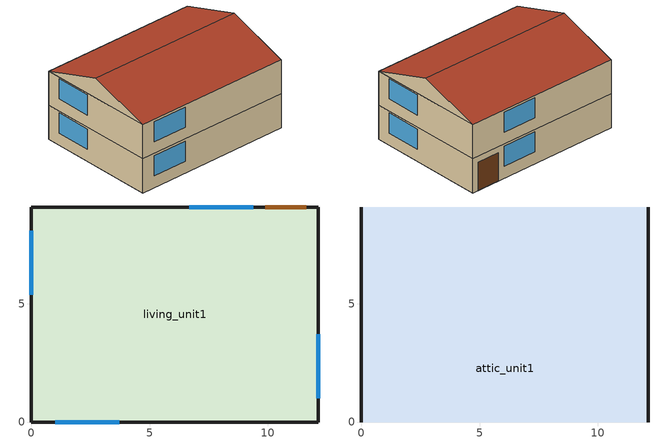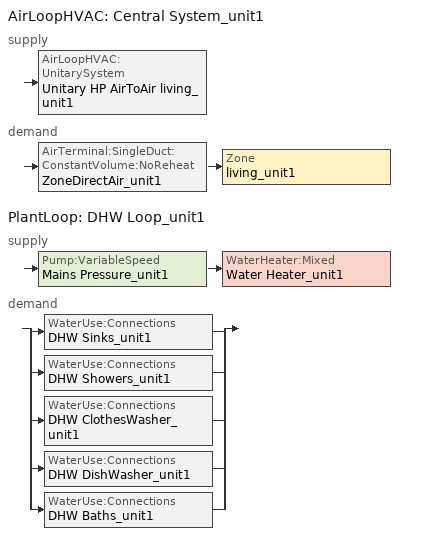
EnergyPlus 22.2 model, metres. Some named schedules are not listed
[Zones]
living_unit1
 floor adiabatic (Interior Floor): 0,0 0,9.1 12.13,9.1 12.13,0 z2.6
 floor ground (Interior Floor): 0,0 0,9.1 12.13,9.1 12.13,0 z0.01
 wall outside (Exterior Wall): 0,0 12.13,0 12.13,9.1 0,9.1 0,0 z0.01:2.6; 0,0 12.13,0 12.13,9.1 0,9.1 0,0 z2.6:5.19
 window (Exterior Window): 1,0 3.71,0 / 9.39,9.1 6.68,9.1 / 12.13,1 12.13,3.71 / 0,8.1 0,5.39 z0.92:2.45; 1,0 3.71,0 / 9.39,9.1 6.68,9.1 / 12.13,1 12.13,3.71 / 0,8.1 0,5.39 z3.52:5.04
 door (Exterior Door): 11.63,9.1 9.89,9.1 z0.01:2.14
 ceiling to attic_unit1 (Interior Ceiling): 0,0 12.13,0 12.13,9.1 0,9.1 z5.19
attic_unit1
 wall outside (Gable_end): 12.13,0,5.19 12.13,9.1,5.19 12.13,4.55,6.7; 0,9.1,5.19 0,0,5.19 0,4.55,6.7
 roof outside (Exterior Roof): 0,0,5.19 12.13,0,5.19 12.13,4.55,6.7 0,4.55,6.7; 12.13,9.1,5.19 0,9.1,5.19 0,4.55,6.7 12.13,4.55,6.7
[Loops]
AirLoopHVAC 'Central System_unit1'
 supply: AirLoopHVAC:UnitarySystem 'Unitary HP AirToAir living_unit1'
 demand: AirTerminal:SingleDuct:ConstantVolume:NoReheat 'ZoneDirectAir_unit1' > Zone 'living_unit1'
PlantLoop 'DHW Loop_unit1'
 supply: Pump:VariableSpeed 'Mains Pressure_unit1' > WaterHeater:Mixed 'Water Heater_unit1'
 demand: split
  | WaterUse:Connections 'DHW Sinks_unit1'
  | WaterUse:Connections 'DHW Showers_unit1'
  | WaterUse:Connections 'DHW ClothesWasher_unit1'
  | WaterUse:Connections 'DHW DishWasher_unit1'
  | WaterUse:Connections 'DHW Baths_unit1'
[Building]
US+SF+CZ4A+slab+IECC_2006_Advanced_VariableSpeed_HP_AFN: North Axis {deg}=0; Terrain=Suburbs; Loads Convergence Tolerance Value {W}=0.04; Temperature Convergence Tolerance Value {deltaC}=0.4; Solar Distribution=FullExterior; Maximum Number of Warmup Days=25; Minimum Number of Warmup Days=6
[Site:Location]
New.York-John.F.Kennedy.Intl.AP_NY_USA WMO=744860: Latitude {deg}=40.65; Longitude {deg}=-73.8; Time Zone {hr}=-5; Elevation {m}=5
[SizingPeriod:DesignDay] Day of Month=21; Dry-Bulb Temperature Range Modifier Type=DefaultMultipliers; Humidity Condition Type=Wetbulb; Barometric Pressure {Pa}=101241; Rain Indicator=No; Snow Indicator=No; Daylight Saving Time Indicator=No
Name | Month | Day Type | Maximum Dry-Bulb Temperature {C} | Daily Dry-Bulb Temperature Range {deltaC} | Wetbulb or DewPoint at Maximum Dry-Bulb {C} | Wind Speed {m/s} | Wind Direction {deg} | Solar Model Indicator | Sky Clearness | ASHRAE Clear Sky Optical Depth for Beam Irradiance (taub) | ASHRAE Clear Sky Optical Depth for Diffuse Irradiance (taud)
New.York-John.F.Kennedy.Intl.AP_NY_USA Ann Htg 99.6% Condns DB | 1 | WinterDesignDay | -10.7 | 0 | -10.7 | 7.5 | 320 | ASHRAEClearSky | 0
New.York-John.F.Kennedy.Intl.AP_NY_USA Ann Clg .4% Condns DB=>MWB | 7 | SummerDesignDay | 32.1 | 7.4 | 23.1 | 5.6 | 230 | ASHRAETau |  | 0.541 | 1.8
[Site:WaterMainsTemperature]
Calculation Method=Correlation; Annual Average Outdoor Air Temperature {C}=12.4667; Maximum Difference In Monthly Average Outdoor Air Temperatures {deltaC}=25.2
[Material]
Name | Roughness | Thickness {m} | Conductivity {W/m-K} | Density {kg/m3} | Specific Heat {J/kg-K} | Solar Absorptance | Thermal Absorptance | Visible Absorptance
sheathing_consol_layer | Rough | 0.0127 | 0.0940184 | 685.008 | 1172.332
ceil_consol_layer | Rough | 0.340392 | 0.0617176 | 41.9286 | 776.251
wall_consol_layer | Rough | 0.0889 | 0.0579573 | 120.801 | 1036.26
Asphalt_shingle | MediumRough | 0.00633985 | 0.08186 | 1121.29 | 1255.2 | 0.75
cement_stucco | MediumSmooth | 0.01905 | 0.721 | 1865.58 | 878.64
syn_stucco | MediumSmooth | 0.003048 | 0.0865 | 400 | 878.64
Drywall_1/2in | MediumSmooth | 0.0127 | 0.16009 | 800.923 | 1087.84
OSB_5/8in | MediumSmooth | 0.015875 | 0.1163 | 544.627 | 1213.36
OSB_7/16in | MediumSmooth | 0.0111125 | 0.1163 | 544.627 | 1213.36
Plywood_3/4in | Rough | 0.01905 | 0.115458 | 544.68 | 674.54 | 0.7 | 0.9 | 0.7
Carpet_n_pad | MediumSmooth | 0.0254001 | 0.0601314 | 32.0369 | 836.8 | 0.7 | 0.9 | 0.7
OSB_1/2in | MediumSmooth | 0.0127 | 0.1163 | 544.627 | 1213.36 | 0.7 | 0.9 | 0.7
door_const | Smooth | 0.0317022 | 0.0720096 | 512.64 | 767.58
Std Wood 6inch | MediumSmooth | 0.15 | 0.12 | 540 | 1210 | 0.7 | 0.9 | 0.7
[Material:NoMass]
Bldg_paper_felt: Roughness=Smooth; Thermal Resistance {m2-K/W}=0.0105666
[Material:AirGap]
Air_4_in_vert: Thermal Resistance {m2-K/W}=0.158499
[WindowMaterial:SimpleGlazingSystem]
Glass: U-Factor {W/m2-K}=2.27144; Solar Heat Gain Coefficient=0.3344; Visible Transmittance=0.88
[WindowMaterial:Blind]
int_blind: Slat Orientation=Horizontal; Slat Width {m}=0.025; Slat Separation {m}=0.01875; Slat Thickness {m}=0.001; Slat Angle {deg}=45; Slat Conductivity {W/m-K}=221; Slat Beam Solar Transmittance=0; Front Side Slat Beam Solar Reflectance=0.5; Back Side Slat Beam Solar Reflectance=0.5; Slat Diffuse Solar Transmittance=0; Front Side Slat Diffuse Solar Reflectance=0.5; Back Side Slat Diffuse Solar Reflectance=0.5; Slat Beam Visible Transmittance=0; Front Side Slat Beam Visible Reflectance=0.5; Back Side Slat Beam Visible Reflectance=0.5; Slat Diffuse Visible Transmittance=0; Front Side Slat Diffuse Visible Reflectance=0.5; Back Side Slat Diffuse Visible Reflectance=0.5; Slat Infrared Hemispherical Transmittance=0; Front Side Slat Infrared Hemispherical Emissivity=0.9; Back Side Slat Infrared Hemispherical Emissivity=0.9; Blind to Glass Distance {m}=0.05; Blind Top Opening Multiplier=0.5; Blind Bottom Opening Multiplier=0.5; Blind Left Side Opening Multiplier=0.5; Blind Right Side Opening Multiplier=0.5
[Construction]
Exterior Wall: syn_stucco, sheathing_consol_layer, OSB_7/16in, wall_consol_layer, Drywall_1/2in
InteriorFurnishings: Std Wood 6inch
Interior Floor: Plywood_3/4in, Carpet_n_pad
Interior Ceiling: ceil_consol_layer, Drywall_1/2in
Exterior Roof: Asphalt_shingle, OSB_1/2in
Exterior Window: Glass
Exterior Door: door_const
Gable_end: cement_stucco, Bldg_paper_felt, OSB_5/8in, Air_4_in_vert, Drywall_1/2in
window_w_blinds: Glass, int_blind
[Zone] Multiplier=1
living_unit1; attic_unit1
[WindowShadingControl]
Shades-living_unit1: Zone=living_unit1; Shading Type=InteriorBlind; Construction with Shading=window_w_blinds; Shading Control Type=OnIfScheduleAllows; Schedule=shading_2012iecc; Shading Control Is Scheduled=Yes; Glare Control Is Active=No; Multiple Surface Control Type=Sequential; Fenestration Surface 1=Window_ldf_1.unit1; Fenestration Surface 2=Window_ldb_1.unit1; Fenestration Surface 3=Window_sdr_1.unit1; Fenestration Surface 4=Window_sdl_1.unit1; Fenestration Surface 5=Window_ldf_2.unit1; Fenestration Surface 6=Window_ldb_2.unit1; Fenestration Surface 7=Window_sdr_2.unit1; Fenestration Surface 8=Window_sdl_2.unit1
[InternalMass]
Internalmass_unit1: Construction=InteriorFurnishings; Zone or ZoneList=living_unit1; Surface Area {m2}=9.89591
[Shading:Overhang] Height above Window or Door {m}=0; Tilt Angle from Window/Door {deg}=90; Left extension from Window/Door Width {m}=0; Right extension from Window/Door Width {m}=0; Depth {m}=0.0152439
Name | Window or Door
Overhang_sdr_1.unit1 | Window_sdr_1.unit1
Overhang_sdr_2.unit1 | Window_sdr_2.unit1
[GroundHeatTransfer:Control]
gtp_control: Run Basement Preprocessor=no; Run Slab Preprocessor=yes
[GroundHeatTransfer:Slab:Materials]
NMAT: Number of materials=2; ALBEDO: Surface Albedo: No Snow=0.16; ALBEDO: Surface Albedo: Snow=0.4; EPSLW: Surface Emissivity: No Snow=0.9; EPSLW: Surface Emissivity: Snow=0.9; Z0: Surface Roughness: No Snow {cm}=0.75; Z0: Surface Roughness: Snow {cm}=0.05; HIN: Indoor HConv: Downward Flow {W/m2-K}=6; HIN: Indoor HConv: Upward {W/m2-K}=9
[GroundHeatTransfer:Slab:MatlProps]
RHO: Slab Material density {kg/m3}=2300; RHO: Soil Density {kg/m3}=1200; CP: Slab CP {J/kg-K}=650; CP: Soil CP {J/kg-K}=1200; TCON: Slab k {W/m-K}=0.9; TCON: Soil k {W/m-K}=1
[GroundHeatTransfer:Slab:BoundConds]
EVTR: Is surface evapotranspiration modeled=FALSE; FIXBC: is the lower boundary at a fixed temperature=TRUE; TDEEPin {C}=10; USRHflag: Is the ground surface h specified by the user?=FALSE
[GroundHeatTransfer:Slab:BldgProps]
IYRS: Number of years to iterate=10; Shape: Slab shape=0; HBLDG: Building height {m}=4; TIN1: January Indoor Average Temperature Setpoint {C}=22.22; TIN2: February Indoor Average Temperature Setpoint {C}=22.22; TIN3: March Indoor Average Temperature Setpoint {C}=22.22; TIN4: April Indoor Average Temperature Setpoint {C}=22.22; TIN5: May Indoor Average Temperature Setpoint {C}=22.22; TIN6: June Indoor Average Temperature Setpoint {C}=23.88; TIN7: July Indoor Average Temperature Setpoint {C}=23.88; TIN8: August Indoor Average Temperature Setpoint {C}=23.88; TIN9: September Indoor Average Temperature Setpoint {C}=23.88; TIN10: October Indoor Average Temperature Setpoint {C}=22.22; TIN11: November Indoor Average Temperature Setpoint {C}=22.22; TIN12: December Indoor Average Temperature Setpoint {C}=22.22; TINAmp: Daily Indoor sine wave variation amplitude {deltaC}=0; ConvTol: Convergence Tolerance=0.1
[GroundHeatTransfer:Slab:Insulation]
RINS: R value of under slab insulation {m2-K/W}=0; DINS: Width of strip of under slab insulation {m}=0; RVINS: R value of vertical insulation {m2-K/W}=1.761; ZVINS: Depth of vertical insulation {m}=0.6; IVINS: Flag: Is there vertical insulation=1
[GroundHeatTransfer:Slab:EquivalentSlab]
APRatio: The area to perimeter ratio for this slab {m}=2.59995; SLABDEPTH: Thickness of slab on grade {m}=0.122; CLEARANCE: Distance from edge of slab to domain edge {m}=15; ZCLEARANCE: Distance from bottom of slab to domain bottom {m}=15
[GroundHeatTransfer:Basement:SimParameters]
F: Multiplier for the ADI solution=0.1; IYRS: Maximum number of yearly iterations:=15
[GroundHeatTransfer:Basement:MatlProps]
NMAT: Number of materials in this domain=6; Density for Foundation Wall {kg/m3}=2243; density for Floor Slab {kg/m3}=2243; density for Ceiling {kg/m3}=311; density for Soil {kg/m3}=1500; density for Gravel {kg/m3}=2000; density for Wood {kg/m3}=449; Specific heat for foundation wall {J/kg-K}=880; Specific heat for floor slab {J/kg-K}=880; Specific heat for ceiling {J/kg-K}=1530; Specific heat for soil {J/kg-K}=840; Specific heat for gravel {J/kg-K}=720; Specific heat for wood {J/kg-K}=1530; Thermal conductivity for foundation wall {W/m-K}=1.4; Thermal conductivity for floor slab {W/m-K}=1.4; Thermal conductivity for ceiling {W/m-K}=0.09; thermal conductivity for soil {W/m-K}=1.1; thermal conductivity for gravel {W/m-K}=1.9; thermal conductivity for wood {W/m-K}=0.12
[GroundHeatTransfer:Basement:Insulation]
REXT: R Value of any exterior insulation {m2-K/W}=1.761e-05; INSFULL: Flag: Is the wall fully insulated?=True
[GroundHeatTransfer:Basement:SurfaceProps]
ALBEDO: Surface albedo for No snow conditions=0.16; ALBEDO: Surface albedo for snow conditions=0.4; EPSLN: Surface emissivity No Snow=0.94; EPSLN: Surface emissivity with Snow=0.86; VEGHT: Surface roughness No snow conditions {cm}=6; VEGHT: Surface roughness Snow conditions {cm}=0.25; PET: Flag, Potential evapotranspiration on?=False
[GroundHeatTransfer:Basement:BldgData]
DWALL: Wall thickness {m}=0.2; DSLAB: Floor slab thickness {m}=0.243828; DGRAVXY: Width of gravel pit beside basement wall {m}=0.3; DGRAVZN: Gravel depth extending above the floor slab {m}=0.2; DGRAVZP: Gravel depth below the floor slab {m}=0.1
[GroundHeatTransfer:Basement:Interior]
COND: Flag: Is the basement conditioned?=True; HIN: Downward convection only heat transfer coefficient {W/m2-K}=0.92; HIN: Upward convection only heat transfer coefficient {W/m2-K}=4.04; HIN: Horizontal convection only heat transfer coefficient {W/m2-K}=3.08; HIN: Downward combined (convection and radiation) heat transfer coefficient {W/m2-K}=6.13; HIN: Upward combined (convection and radiation) heat transfer coefficient {W/m2-K}=9.26; HIN: Horizontal combined (convection and radiation) heat transfer coefficient {W/m2-K}=8.29
[GroundHeatTransfer:Basement:ComBldg]
January average temperature {C}=21; February average temperature {C}=21; March average temperature {C}=21; April average temperature {C}=21; May average temperature {C}=24; June average temperature {C}=24; July average temperature {C}=24; August average temperature {C}=24; September average temperature {C}=24; October average temperature {C}=24; November average temperature {C}=21; December average temperature {C}=21; Daily variation sine wave amplitude {deltaC}=21
[GroundHeatTransfer:Basement:EquivSlab]
APRatio: The area to perimeter ratio for this slab {m}=2.59995; EquivSizing: Flag=True
[GroundHeatTransfer:Basement:EquivAutoGrid]
CLEARANCE: Distance from outside of wall to edge of 3-D ground domain {m}=15; SlabDepth: Thickness of the floor slab {m}=0.1; BaseDepth: Depth of the basement wall below grade {m}=1.21914
[People]
people_unit1: Zone or ZoneList or Space or SpaceList=living_unit1; Number of People Schedule=Occupancy; Number of People Calculation Method=People; Number of People=3; Fraction Radiant=0; Sensible Heat Fraction=autocalculate; Activity Level Schedule=activity_sch; Enable ASHRAE 55 Comfort Warnings=No; Mean Radiant Temperature Calculation Type=ZoneAveraged
[Lights] Zone or ZoneList or Space or SpaceList=living_unit1; Schedule=InteriorLightingHE; Design Level Calculation Method=Watts/Area; Return Air Fraction=0; Fraction Radiant=0.6; Fraction Visible=0.2; Fraction Replaceable=0
Name | Watts per Zone Floor Area {W/m2}
Living Hardwired Lighting1 | 1.91387
Living Plug-in Lighting1 | 0.478468
[ElectricEquipment] Zone or ZoneList or Space or SpaceList=living_unit1
Name | Schedule | Design Level Calculation Method | Design Level {W} | Fraction Latent | Fraction Radiant | Fraction Lost | Watts per Zone Floor Area {W/m2}
dishwasher1 | DishWasher | EquipmentLevel | 65.6988 | 0.15 | 0.6 | 0.25
refrigerator1 | Refrigerator | EquipmentLevel | 91.0576 | 0 | 1 | 0
clotheswasher1 | ClothesWasher | EquipmentLevel | 28.4784 | 0 | 0.8 | 0.2
gas_dryer1 | ClothesDryer | EquipmentLevel | 19.4182 | 0 | 1 | 0
gas_range1 | CookingRange | EquipmentLevel | 0 | 0 | 1 | 0
television1 | InteriorLighting | EquipmentLevel | 0 | 0 | 1 | 0
gas_mels1 | MiscPlugLoad | EquipmentLevel | 507.15 | 0.06 | 0.69 | 0.25
IECC_Adj1 | MiscPlugLoad | Watts/Area |  | 0.062439 | 0.411909 | 0.251045 | 2.28876
[GasEquipment] Zone or ZoneList or Space or SpaceList=living_unit1; Design Level Calculation Method=EquipmentLevel
Name | Schedule | Design Level {W} | Fraction Latent | Fraction Radiant | Fraction Lost
gas_dryer1 | ClothesDryer | 395.596 | 0.05 | 0.1 | 0.85
gas_range1 | CookingRange | 540.941 | 0.06 | 0.69 | 0.25
gas_mels1 | MiscPlugLoad | 61.1255 | 0.06 | 0.69 | 0.25
[Exterior:Lights]
Name | Schedule | Design Level {W}
Exterior-Lights_unit1 | ExteriorLighting | 78.6575
Garage-Lights_unit1 | InteriorLightingHE | 13.0293
[DesignSpecification:OutdoorAir]
SZ_DSOA_living_unit1: Outdoor Air Method=Flow/Zone; Outdoor Air Flow per Person {m3/s-person}=0; Outdoor Air Flow per Zone {m3/s}=0.0283168
[Sizing:Zone]
living_unit1: Zone Cooling Design Supply Air Temperature Input Method=SupplyAirTemperature; Zone Cooling Design Supply Air Temperature {C}=12; Zone Heating Design Supply Air Temperature Input Method=SupplyAirTemperature; Zone Heating Design Supply Air Temperature {C}=50; Zone Cooling Design Supply Air Humidity Ratio {kgWater/kgDryAir}=0.008; Zone Heating Design Supply Air Humidity Ratio {kgWater/kgDryAir}=0.008; Design Specification Outdoor Air Object=SZ_DSOA_living_unit1; Cooling Design Air Flow Method=DesignDay; Cooling Minimum Air Flow per Zone Floor Area {m3/s-m2}=0.000762; Heating Design Air Flow Method=DesignDay; Heating Maximum Air Flow per Zone Floor Area {m3/s-m2}=0.002032; Heating Maximum Air Flow {m3/s}=0.141576; Heating Maximum Air Flow Fraction=0.3; Zone Load Sizing Method=Sensible Load Only No Latent Load; Zone Latent Cooling Design Supply Air Humidity Ratio Input Method=HumidityRatioDifference; Zone Cooling Design Supply Air Humidity Ratio Difference {kgWater/kgDryAir}=0.005; Zone Latent Heating Design Supply Air Humidity Ratio Input Method=HumidityRatioDifference; Zone Humidification Design Supply Air Humidity Ratio Difference {kgWater/kgDryAir}=0.005
[Sizing:System]
Central System_unit1: Type of Load to Size On=Sensible; Design Outdoor Air Flow Rate {m3/s}=autosize; Central Heating Maximum System Air Flow Ratio=1; Preheat Design Temperature {C}=7; Preheat Design Humidity Ratio {kgWater/kgDryAir}=0.008; Precool Design Temperature {C}=11; Precool Design Humidity Ratio {kgWater/kgDryAir}=0.008; Central Cooling Design Supply Air Temperature {C}=12; Central Heating Design Supply Air Temperature {C}=50; Type of Zone Sum to Use=NonCoincident; 100% Outdoor Air in Cooling=No; 100% Outdoor Air in Heating=No; Central Cooling Design Supply Air Humidity Ratio {kgWater/kgDryAir}=0.008; Central Heating Design Supply Air Humidity Ratio {kgWater/kgDryAir}=0.008; Cooling Supply Air Flow Rate Method=DesignDay; Cooling Supply Air Flow Rate {m3/s}=0; Heating Supply Air Flow Rate Method=DesignDay; Heating Supply Air Flow Rate {m3/s}=0; Zone Maximum Outdoor Air Fraction=1; Cooling Design Capacity Method=CoolingDesignCapacity; Cooling Design Capacity {W}=autosize; Heating Design Capacity Method=HeatingDesignCapacity; Heating Design Capacity {W}=autosize; Central Cooling Capacity Control Method=VAV
[Sizing:Plant]
DHW Loop_unit1: Loop Type=Heating; Design Loop Exit Temperature {C}=48.8889; Loop Design Temperature Difference {deltaC}=5.55556
[ZoneControl:Thermostat]
Zone Thermostat_unit1: Zone or ZoneList=living_unit1; Control Type Schedule=zone_control_type; Control 1=thermostat_living Dual SP Control
[ThermostatSetpoint:DualSetpoint]
thermostat_living Dual SP Control: Heating Setpoint Temperature Schedule=heating_sch; Cooling Setpoint Temperature Schedule=cooling_sch
[AirTerminal:SingleDuct:ConstantVolume:NoReheat]
ZoneDirectAir_unit1: Availability Schedule=always_avail; Maximum Air Flow Rate {m3/s}=autosize
[Zone equipment]
living_unit1: ZoneDirectAir_unit1
[Fan:SystemModel]
Supply Fan_unit1: Availability Schedule=always_avail; Design Maximum Air Flow Rate {m3/s}=AUTOSIZE; Speed Control Method=Discrete; Electric Power Minimum Flow Rate Fraction=0; Design Pressure Rise {Pa}=400; Motor Efficiency=0.9; Motor In Air Stream Fraction=1; Design Electric Power Consumption {W}=AUTOSIZE; Design Power Sizing Method=TotalEfficiencyAndPressure; Fan Total Efficiency=0.60054; Number of Speeds=3; Speed 1 Flow Fraction=0.42; Speed 1 Electric Power Fraction=0.12; Speed 2 Flow Fraction=0.75; Speed 2 Electric Power Fraction=0.49; Speed 3 Flow Fraction=1; Speed 3 Electric Power Fraction=1
[Coil:Cooling:DX:MultiSpeed]
DX Cooling Coil_unit1: Availability Schedule=always_avail; Condenser Type=AirCooled; Apply Part Load Fraction to Speeds Greater than 1=No; Apply Latent Degradation to Speeds Greater than 1=No; Crankcase Heater Capacity {W}=0; Maximum Outdoor Dry-Bulb Temperature for Crankcase Heater Operation {C}=10; Basin Heater Capacity {W/K}=0; Basin Heater Setpoint Temperature {C}=2; Fuel Type=Electricity; Number of Speeds=3; Speed 1 Gross Rated Total Cooling Capacity {W}=autosize; Speed 1 Gross Rated Sensible Heat Ratio=autosize; Speed 1 Gross Rated Cooling COP {W/W}=6.05; Speed 1 Rated Air Flow Rate {m3/s}=autosize; 2017 Speed 1 Rated Evaporator Fan Power Per Volume Flow Rate {W/(m3/s)}=636; 2023 Speed 1 Rated Evaporator Fan Power Per Volume Flow Rate {W/(m3/s)}=636; Speed 1 Total Cooling Capacity Function of Temperature Curve=CarrierInfinity_3ton_CoolingCAP-FT_MinSpeed; Speed 1 Total Cooling Capacity Function of Flow Fraction Curve=Carrier_Infinity_VSHP_Cool-CAP-fFF; Speed 1 Energy Input Ratio Function of Temperature Curve=CarrierInfinity_3ton_CoolingEIR-FT_MinSpeed; Speed 1 Energy Input Ratio Function of Flow Fraction Curve=Carrier_Infinity_VSHP_Cool-EIR-fFF; Speed 1 Part Load Fraction Correlation Curve=Carrier_Infinity_VSHP_Cool-PLF-fPLR-MinSpeed; Speed 1 Nominal Time for Condensate Removal to Begin {s}=1000; Speed 1 Ratio of Initial Moisture Evaporation Rate and Steady State Latent Capacity=1.5; Speed 1 Maximum Cycling Rate {cycles/hr}=3; Speed 1 Latent Capacity Time Constant {s}=45; Speed 1 Rated Waste Heat Fraction of Power Input=0.2; Speed 1 Waste Heat Function of Temperature Curve=Carrier_Infinity_VSHP_ConstantBiquadratic; Speed 1 Evaporative Condenser Effectiveness=0.9; Speed 2 Gross Rated Total Cooling Capacity {W}=autosize; Speed 2 Gross Rated Sensible Heat Ratio=autosize; Speed 2 Gross Rated Cooling COP {W/W}=5.68; Speed 2 Rated Air Flow Rate {m3/s}=autosize; 2017 Speed 2 Rated Evaporator Fan Power Per Volume Flow Rate {W/(m3/s)}=636; 2023 Speed 2 Rated Evaporator Fan Power Per Volume Flow Rate {W/(m3/s)}=636; Speed 2 Total Cooling Capacity Function of Temperature Curve=CarrierInfinity_3ton_CoolingCAP-FT_MedianSpeed; Speed 2 Total Cooling Capacity Function of Flow Fraction Curve=Carrier_Infinity_VSHP_Cool-CAP-fFF; Speed 2 Energy Input Ratio Function of Temperature Curve=CarrierInfinity_3ton_CoolingEIR-FT_MedianSpeed; Speed 2 Energy Input Ratio Function of Flow Fraction Curve=Carrier_Infinity_VSHP_Cool-EIR-fFF; Speed 2 Part Load Fraction Correlation Curve=Carrier_Infinity_VSHP_Cool-PLF-fPLR-MaxSpeed; Speed 2 Nominal Time for Condensate Removal to Begin {s}=1000; Speed 2 Ratio of Initial Moisture Evaporation Rate and steady state Latent Capacity=1.5; Speed 2 Maximum Cycling Rate {cycles/hr}=3; Speed 2 Latent Capacity Time Constant {s}=45; Speed 2 Rated Waste Heat Fraction of Power Input=0.2; Speed 2 Waste Heat Function of Temperature Curve=Carrier_Infinity_VSHP_ConstantBiquadratic; Speed 2 Evaporative Condenser Effectiveness=0.9; Speed 3 Gross Rated Total Cooling Capacity {W}=autosize; Speed 3 Gross Rated Sensible Heat Ratio=autosize; Speed 3 Gross Rated Cooling COP {W/W}=4.88; Speed 3 Rated Air Flow Rate {m3/s}=autosize; 2017 Speed 3 Rated Evaporator Fan Power Per Volume Flow Rate {W/(m3/s)}=636; 2023 Speed 3 Rated Evaporator Fan Power Per Volume Flow Rate {W/(m3/s)}=636; Speed 3 Total Cooling Capacity Function of Temperature Curve=CarrierInfinity_3ton_CoolingCAP-FT_MaxSpeed; Speed 3 Total Cooling Capacity Function of Flow Fraction Curve=Carrier_Infinity_VSHP_Cool-CAP-fFF; Speed 3 Energy Input Ratio Function of Temperature Curve=CarrierInfinity_3ton_CoolingEIR-FT_MaxSpeed; Speed 3 Energy Input Ratio Function of Flow Fraction Curve=Carrier_Infinity_VSHP_Cool-EIR-fFF; Speed 3 Part Load Fraction Correlation Curve=Carrier_Infinity_VSHP_Cool-PLF-fPLR-MaxSpeed; Speed 3 Nominal Time for Condensate Removal to Begin {s}=1000; Speed 3 Ratio of Initial Moisture Evaporation Rate and steady state Latent Capacity=1.5; Speed 3 Maximum Cycling Rate {cycles/hr}=3; Speed 3 Latent Capacity Time Constant {s}=45; Speed 3 Rated Waste Heat Fraction of Power Input=0.2; Speed 3 Waste Heat Function of Temperature Curve=Carrier_Infinity_VSHP_ConstantBiquadratic; Speed 3 Evaporative Condenser Effectiveness=0.9
[Coil:Heating:Electric]
Electric Heating Coil_unit1: Availability Schedule=always_avail; Efficiency=1; Nominal Capacity {W}=autosize
[Coil:Heating:DX:MultiSpeed]
DX Heating Coil_unit1: Availability Schedule=always_avail; Minimum Outdoor Dry-Bulb Temperature for Compressor Operation {C}=-26; Outdoor Dry-Bulb Temperature to Turn On Compressor {C}=-26; Crankcase Heater Capacity {W}=0; Maximum Outdoor Dry-Bulb Temperature for Crankcase Heater Operation {C}=10; Defrost Energy Input Ratio Function of Temperature Curve=Carrier_Infinity_VSHP_DefrostEIR; Maximum Outdoor Dry-Bulb Temperature for Defrost Operation {C}=5; Defrost Strategy=ReverseCycle; Defrost Control=Timed; Defrost Time Period Fraction=0.058333; Resistive Defrost Heater Capacity {W}=AutoSize; Apply Part Load Fraction to Speeds Greater than 1=No; Fuel Type=Electricity; Region number for Calculating HSPF=4; Number of Speeds=3; Speed 1 Gross Rated Heating Capacity {W}=autosize; Speed 1 Gross Rated Heating COP {W/W}=6.12; Speed 1 Rated Air Flow Rate {m3/s}=autosize; 2017 Speed 1 Rated Supply Air Fan Power Per Volume Flow Rate {W/(m3/s)}=636; 2023 Speed 1 Rated Supply Air Fan Power Per Volume Flow Rate {W/(m3/s)}=636; Speed 1 Heating Capacity Function of Temperature Curve=CarrierInfinity_3ton_HeatingIntCAP-FT_MinSpeed; Speed 1 Heating Capacity Function of Flow Fraction Curve=Carrier_Infinity_VSHP_Heat-CAP-fFF; Speed 1 Energy Input Ratio Function of Temperature Curve=CarrierInfinity_3ton_HeatingEIR-FT_MinSpeed; Speed 1 Energy Input Ratio Function of Flow Fraction Curve=Carrier_Infinity_VSHP_Heat-EIR-fFF; Speed 1 Part Load Fraction Correlation Curve=Carrier_Infinity_VSHP_Heat-PLF-fPLR-MinSpeed; Speed 1 Rated Waste Heat Fraction of Power Input=0.2; Speed 1 Waste Heat Function of Temperature Curve=Carrier_Infinity_VSHP_ConstantBiquadratic; Speed 2 Gross Rated Heating Capacity {W}=autosize; Speed 2 Gross Rated Heating COP {W/W}=5.55; Speed 2 Rated Air Flow Rate {m3/s}=autosize; 2017 Speed 2 Rated Supply Air Fan Power Per Volume Flow Rate {W/(m3/s)}=636; 2023 Speed 2 Rated Supply Air Fan Power Per Volume Flow Rate {W/(m3/s)}=636; Speed 2 Heating Capacity Function of Temperature Curve=CarrierInfinity_3ton_HeatingIntCAP-FT_MedianSpeed; Speed 2 Heating Capacity Function of Flow Fraction Curve=Carrier_Infinity_VSHP_Heat-CAP-fFF; Speed 2 Energy Input Ratio Function of Temperature Curve=CarrierInfinity_3ton_HeatingEIR-FT_MedianSpeed; Speed 2 Energy Input Ratio Function of Flow Fraction Curve=Carrier_Infinity_VSHP_Heat-EIR-fFF; Speed 2 Part Load Fraction Correlation Curve=Carrier_Infinity_VSHP_Heat-PLF-fPLR-MaxSpeed; Speed 2 Rated Waste Heat Fraction of Power Input=0.2; Speed 2 Waste Heat Function of Temperature Curve=Carrier_Infinity_VSHP_ConstantBiquadratic; Speed 3 Gross Rated Heating Capacity {W}=autosize; Speed 3 Gross Rated Heating COP {W/W}=4.85; Speed 3 Rated Air Flow Rate {m3/s}=autosize; 2017 Speed 3 Rated Supply Air Fan Power Per Volume Flow Rate {W/(m3/s)}=636; 2023 Speed 3 Rated Supply Air Fan Power Per Volume Flow Rate {W/(m3/s)}=636; Speed 3 Heating Capacity Function of Temperature Curve=CarrierInfinity_3ton_HeatingIntCAP-FT_MaxSpeed; Speed 3 Heating Capacity Function of Flow Fraction Curve=Carrier_Infinity_VSHP_Heat-CAP-fFF; Speed 3 Energy Input Ratio Function of Temperature Curve=CarrierInfinity_3ton_HeatingEIR-FT_MaxSpeed; Speed 3 Energy Input Ratio Function of Flow Fraction Curve=Carrier_Infinity_VSHP_Heat-EIR-fFF; Speed 3 Part Load Fraction Correlation Curve=Carrier_Infinity_VSHP_Heat-PLF-fPLR-MaxSpeed; Speed 3 Rated Waste Heat Fraction of Power Input=0.2; Speed 3 Waste Heat Function of Temperature Curve=Carrier_Infinity_VSHP_ConstantBiquadratic
[AirLoopHVAC:UnitarySystem]
Unitary HP AirToAir living_unit1: Control Type=Load; Controlling Zone or Thermostat Location=living_unit1; Dehumidification Control Type=None; Availability Schedule=always_avail; Supply Fan=Supply Fan_unit1; Fan Placement=BlowThrough; Supply Air Fan Operating Mode Schedule=Supply Fan Schedule AUTO; Heating Coil=DX Heating Coil_unit1; DX Heating Coil Sizing Ratio=1; Cooling Coil=DX Cooling Coil_unit1; Use DOAS DX Cooling Coil=No; Minimum Supply Air Temperature {C}=2; Latent Load Control=SensibleOnlyLoadControl; Supplemental Heating Coil=Electric Heating Coil_unit1; Cooling Supply Air Flow Rate Method=SupplyAirFlowRate; Cooling Supply Air Flow Rate {m3/s}=autosize; Heating Supply Air Flow Rate Method=SupplyAirFlowRate; Heating Supply Air Flow Rate {m3/s}=autosize; No Load Supply Air Flow Rate Method=None; No Load Supply Air Flow Rate {m3/s}=0; Maximum Supply Air Temperature {C}=60; Maximum Outdoor Dry-Bulb Temperature for Supplemental Heater Operation {C}=4.44444; Maximum Cycling Rate {cycles/hr}=2.5; Heat Pump Time Constant {s}=60; Fraction of On-Cycle Power Use=0.01; Heat Pump Fan Delay Time {s}=60; Ancillary On-Cycle Electric Power {W}=0; Ancillary Off-Cycle Electric Power {W}=0; Design Specification Multispeed Object=Unitary System Performance Multispeed 1
[UnitarySystemPerformance:Multispeed]
Unitary System Performance Multispeed 1: Number of Speeds for Heating=3; Number of Speeds for Cooling=3; Single Mode Operation=No; No Load Supply Air Flow Rate Ratio=0; Heating Speed 1 Supply Air Flow Ratio=0.42; Cooling Speed 1 Supply Air Flow Ratio=0.42; Heating Speed 2 Supply Air Flow Ratio=0.75; Cooling Speed 2 Supply Air Flow Ratio=0.75; Heating Speed 3 Supply Air Flow Ratio=1; Cooling Speed 3 Supply Air Flow Ratio=1
[AirLoopHVAC]
Central System_unit1: Design Supply Air Flow Rate {m3/s}=autosize
[Pump:VariableSpeed]
Mains Pressure_unit1: Design Maximum Flow Rate {m3/s}=autosize; Design Pump Head {Pa}=1; Design Power Consumption {W}=0.0009; Motor Efficiency=1; Fraction of Motor Inefficiencies to Fluid Stream=0; Coefficient 1 of the Part Load Performance Curve=0; Coefficient 2 of the Part Load Performance Curve=1; Coefficient 3 of the Part Load Performance Curve=0; Coefficient 4 of the Part Load Performance Curve=0; Design Minimum Flow Rate {m3/s}=0; Pump Control Type=Intermittent
[WaterHeater:Mixed]
Water Heater_unit1: Tank Volume {m3}=0.151416; Setpoint Temperature Schedule=dhw_setpt; Deadband Temperature Difference {deltaC}=2; Maximum Temperature Limit {C}=50; Heater Control Type=Cycle; Heater Maximum Capacity {W}=autosize; Heater Minimum Capacity {W}=0; Heater Ignition Minimum Flow Rate {m3/s}=0; Heater Fuel Type=NaturalGas; Heater Thermal Efficiency=0.8; Ambient Temperature Indicator=Zone; Ambient Temperature Zone=living_unit1; Off Cycle Loss Coefficient to Ambient Temperature {W/K}=6.27714; Off Cycle Loss Fraction to Zone=1; On Cycle Loss Coefficient to Ambient Temperature {W/K}=6.27714; On Cycle Loss Fraction to Zone=1; Peak Use Flow Rate {m3/s}=0; Use Side Effectiveness=1; Source Side Effectiveness=1; Use Side Design Flow Rate {m3/s}=autosize; Source Side Design Flow Rate {m3/s}=0; Indirect Water Heating Recovery Time {hr}=1.5
[WaterHeater:Sizing]
Water Heater_unit1: Design Mode=ResidentialHUD-FHAMinimum; Number of Bedrooms=3; Number of Bathrooms=3
[PlantLoop]
DHW Loop_unit1: Fluid Type=Water; Plant Equipment Operation Scheme=DHW Loop Operation_unit1; Maximum Loop Temperature {C}=100; Minimum Loop Temperature {C}=0; Maximum Loop Flow Rate {m3/s}=autosize; Minimum Loop Flow Rate {m3/s}=0; Plant Loop Volume {m3}=autocalculate; Load Distribution Scheme=Optimal
[PlantEquipmentList]
DHW Plant Equipment_unit1: Water Heater_unit1
[PlantEquipmentOperation:HeatingLoad]
DHW Control Scheme_unit1: Load Range 1 Lower Limit {W}=0; Load Range 1 Upper Limit {W}=1000000000000000; Range 1 Equipment List=DHW Plant Equipment_unit1
[PlantEquipmentOperationSchemes]
DHW Loop Operation_unit1: Control Scheme 1=DHW Control Scheme_unit1; Control Scheme 1 Schedule=always_avail
[AvailabilityManager:Scheduled]
Name | Schedule
System availability | always_avail
res ashp central CLG air system Availability Manager_unit1; res ashp central HTG air system Availability Manager_unit1 | Always On Discrete
[SetpointManager:Scheduled]
DHW Loop Setpoint Manager_unit1: Control Variable=Temperature; Schedule=DHWSupplySetpoint; Setpoint Node or NodeList=DHW Supply Outlet Node_unit1
[WaterUse:Equipment]
Name | Peak Flow Rate {m3/s} | Flow Rate Fraction Schedule | Target Temperature Schedule
Clothes Washer_unit1 | 1.62192e-06 | ClothesWasher | CWWaterTempSchedule
Dishwasher_unit1 | 6.36685e-07 | Dishwasher | DWWaterTempSchedule
Sinks_unit1 | 7.1934e-05 | BA_sink_sch | SSBWaterTempSchedule
Showers_unit1 | 0.000141975 | BA_shower_sch | SSBWaterTempSchedule
Baths_unit1 | 0.00027764 | BA_bath_sch | SSBWaterTempSchedule
[WaterUse:Connections] Drain Water Heat Exchanger Type=None
Name | Water Use Equipment 1
DHW Sinks_unit1 | Sinks_unit1
DHW Showers_unit1 | Showers_unit1
DHW ClothesWasher_unit1 | Clothes Washer_unit1
DHW DishWasher_unit1 | Dishwasher_unit1
DHW Baths_unit1 | Baths_unit1
[Schedule:Day:Hourly]
OccupancyDay: 1, 1, 1, 1, 1, 1, 1, 0.8831, 0.40861, 0.24189, 0.24189, 0.24189, 0.24189, 0.24189, 0.24189, 0.24189, 0.29498, 0.5531, 0.89693, 0.89693, 0.89693, 1, 1, 1
LightingDay: 0.0625, 0.0625, 0.0625, 0.0625, 0.1875, 0.390625, 0.4375, 0.390625, 0.171875, 0.117188, 0.117188, 0.117188, 0.117188, 0.117188, 0.117188, 0.203125, 0.4375, 0.609375, 0.820312, 0.984375, 1, 0.6875, 0.382812, 0.15625
ExteriorLightingDay: 1, 1, 1, 1, 1, 1, 0, 0, 0, 0, 0, 0, 0, 0, 0, 0, 0, 0, 1, 1, 1, 1, 1, 1
LightingDay_EELighting: 0.06875, 0.06875, 0.06875, 0.06875, 0.20625, 0.429688, 0.48125, 0.429688, 0.189062, 0.128906, 0.128906, 0.128906, 0.128906, 0.128906, 0.128906, 0.223438, 0.48125, 0.670312, 0.902344, 1, 1, 0.75625, 0.421094, 0.171875
RefrigeratorDay: 0.8, 0.782696, 0.765594, 0.742857, 0.731388, 0.731388, 0.75996, 0.8, 0.817103, 0.828571, 0.8, 0.8, 0.839839, 0.839839, 0.828571, 0.839839, 0.885714, 0.971429, 1, 0.971429, 0.942857, 0.925553, 0.885714, 0.828571
MiscPlugLoadDay: 0.60749, 0.559339, 0.552853, 0.545071, 0.524481, 0.585279, 0.676232, 0.718547, 0.60749, 0.517023, 0.529183, 0.529345, 0.520428, 0.538424, 0.568742, 0.600357, 0.710117, 0.862678, 0.936608, 0.966764, 1, 0.976654, 0.845169, 0.734436
CookingRangeDay: 0.0471585, 0.0471585, 0.0235459, 0.0235459, 0.0471585, 0.0707044, 0.165088, 0.283018, 0.306564, 0.320771, 0.283018, 0.330176, 0.377335, 0.306564, 0.292423, 0.377335, 0.613194, 1, 0.778348, 0.400947, 0.235859, 0.165088, 0.103722, 0.0707044
DishwasherWeekday: 0.129162, 0.0573867, 0.042998, 0.0286934, 0.0286934, 0.0860801, 0.172244, 0.258408, 0.488208, 0.545594, 0.473819, 0.402044, 0.344573, 0.387655, 0.315879, 0.301491, 0.315879, 0.416348, 0.732312, 0.933333, 0.761005, 0.559983, 0.373266, 0.258408
DishwasherWeekend: 0.138388, 0.0614858, 0.0460692, 0.0307429, 0.0307429, 0.0922286, 0.184547, 0.276866, 0.52308, 0.584565, 0.507663, 0.430761, 0.369185, 0.415344, 0.338442, 0.323026, 0.338442, 0.446087, 0.78462, 1, 0.815362, 0.599982, 0.399928, 0.276866
DishwasherVacation; ClothesWasherVacation; ClothesDryerVacation: 0, 0, 0, 0, 0, 0, 0, 0, 0, 0, 0, 0, 0, 0, 0, 0, 0, 0, 0, 0, 0, 0, 0, 0
ClothesWasherWeekday: 0.0887931, 0.0710155, 0.0354602, 0.0354602, 0.0710155, 0.106571, 0.213142, 0.461934, 0.692948, 0.817391, 0.799614, 0.710725, 0.639615, 0.568599, 0.497489, 0.461934, 0.479711, 0.461934, 0.461934, 0.461934, 0.461934, 0.444156, 0.30203, 0.159904
ClothesWasherWeekend: 0.10863, 0.0868807, 0.0433822, 0.0433822, 0.0868807, 0.130379, 0.260758, 0.565131, 0.847755, 1, 0.978251, 0.869505, 0.782508, 0.695627, 0.60863, 0.565131, 0.586881, 0.565131, 0.565131, 0.565131, 0.565131, 0.543382, 0.369505, 0.195627
ClothesDryerWeekday: 0.0996819, 0.0598091, 0.0398727, 0.0199364, 0.0398727, 0.0598091, 0.159491, 0.318982, 0.486427, 0.685791, 0.785473, 0.817391, 0.7456, 0.677837, 0.610073, 0.578155, 0.558218, 0.546236, 0.518346, 0.510391, 0.5263, 0.546236, 0.4386, 0.239236
ClothesDryerWeekend: 0.121951, 0.0731707, 0.0487805, 0.0243902, 0.0487805, 0.0731707, 0.195122, 0.390244, 0.595097, 0.839, 0.960951, 1, 0.91217, 0.829268, 0.746366, 0.707317, 0.682927, 0.668268, 0.634146, 0.624415, 0.643878, 0.668268, 0.536585, 0.292683
[Schedule:Week:Compact]
RefrigeratorWeek: For: AllDays, RefrigeratorDay
MiscPlugLoadWeek: For: AllDays, MiscPlugLoadDay
CookingRangeWeek: For: AllDays, CookingRangeDay
DishwasherWeek: For: Weekdays, DishwasherWeekday, For: CustomDay1, DishwasherVacation, For: AllOtherDays, DishwasherWeekend
ClothesWasherWeek: For: Weekdays, ClothesWasherWeekday, For: CustomDay1, ClothesWasherVacation, For: AllOtherDays, ClothesWasherWeekend
ClothesDryerWeek: For: Weekdays, ClothesDryerWeekday, For: CustomDay1, ClothesDryerVacation, For: AllOtherDays, ClothesDryerWeekend
OccupancyWeek: AllDays, OccupancyDay
LightingProfileWeek: For: AllDays, LightingDay
LightingProfileWeek_EELighting: For: AllDays, LightingDay_EELighting
ExteriorLightingProfileWeek: For: AllDays, ExteriorLightingDay
[Schedule:Year]
Occupancy: OccupancyWeek, 1, 1, 12, 31
InteriorLighting: LightingProfileWeek, 1, 1, 12, 31
InteriorLightingHE: LightingProfileWeek_EELighting, 1, 1, 12, 31
ExteriorLighting: ExteriorLightingProfileWeek, 1, 1, 12, 31
Refrigerator: RefrigeratorWeek, 1, 1, 12, 31
MiscPlugLoad: MiscPlugLoadWeek, 1, 1, 12, 31
CookingRange: CookingRangeWeek, 1, 1, 12, 31
Dishwasher: DishwasherWeek, 1, 1, 12, 31
ClothesWasher: ClothesWasherWeek, 1, 1, 12, 31
ClothesDryer: ClothesDryerWeek, 1, 1, 12, 31
[Schedule:Compact]
BA_shower_sch: Through: 12/31, For: AllDays, Until: 1:00, 0.00194741, Until: 2:00, 0.000885185, Until: 3:00, 0.000531111, Until: 4:00, 0.000885185, Until: 5:00, 0.00247852, Until: 6:00, 0.00920593, Until: 7:00, 0.0208904, Until: 8:00, 0.0207133, Until: 9:00, 0.0168185, Until: 10:00, 0.0131007, Until: 11:00, 0.0106222, Until: 12:00, 0.00832074, Until: 13:00, 0.00601926, Until: 14:00, 0.00513407, Until: 15:00, 0.00460296, Until: 16:00, 0.00442593, Until: 17:00, 0.00531111, Until: 18:00, 0.00690444, Until: 19:00, 0.00743556, Until: 20:00, 0.00743556, Until: 21:00, 0.00743556, Until: 22:00, 0.00725852, Until: 23:00, 0.00513407, Until: 24:00, 0.00371778
BA_bath_sch: Through: 12/31, For: AllDays, Until: 1:00, 0.000181818, Until: 2:00, 9.09091e-05, Until: 3:00, 9.09091e-05, Until: 4:00, 9.09091e-05, Until: 5:00, 0.000181818, Until: 6:00, 0.000431818, Until: 7:00, 0.00104545, Until: 8:00, 0.00131818, Until: 9:00, 0.0015, Until: 10:00, 0.00131818, Until: 11:00, 0.00104545, Until: 12:00, 0.000795455, Until: 13:00, 0.000704545, Until: 14:00, 0.000522727, Until: 15:00, 0.000522727, Until: 16:00, 0.000522727, Until: 17:00, 0.000886364, Until: 18:00, 0.00104545, Until: 19:00, 0.00175, Until: 20:00, 0.00227273, Until: 21:00, 0.00227273, Until: 22:00, 0.00175, Until: 23:00, 0.0015, Until: 24:00, 0.000886364
BA_sink_sch: Through: 12/31, For: AllDays, Until: 1:00, 0.00431871, Until: 2:00, 0.00215936, Until: 3:00, 0.0015424, Until: 4:00, 0.0015424, Until: 5:00, 0.00215936, Until: 6:00, 0.00555263, Until: 7:00, 0.0129561, Until: 8:00, 0.0191257, Until: 9:00, 0.0203596, Until: 10:00, 0.0191257, Until: 11:00, 0.0166579, Until: 12:00, 0.015424, Until: 13:00, 0.0151155, Until: 14:00, 0.0138816, Until: 15:00, 0.0132646, Until: 16:00, 0.0126477, Until: 17:00, 0.014807, Until: 18:00, 0.0200512, Until: 19:00, 0.023136, Until: 20:00, 0.0212851, Until: 21:00, 0.0175833, Until: 22:00, 0.014807, Until: 23:00, 0.0123392, Until: 24:00, 0.00832895
activity_sch: Through: 12/31, For: AllDays, Until: 24:00, 117.28
zone_control_type: Through: 12/31, For: AllDays, Until 24:00, 4
shading_2012iecc: Through: 12/31, For: AllDays, Until 24:00, 0
dhw_setpt: Through: 12/31, For: AllDays, Until 24:00, 48
always_avail: Through: 12/31, For: AllDays, Until: 24:00, 1
heating_sch: Through: 12/31, For: AllDays, Until: 24:00, 22.2222
cooling_sch: Through: 12/31, For: AllDays, Until: 24:00, 23.8889
[Schedule:Constant]
Name | Hourly Value
DWWaterTempSchedule; CWWaterTempSchedule | 46.9
SSBWaterTempSchedule | 40.5556
DHWSupplySetpoint | 48.8889
Supply Fan Schedule AUTO | 0
Always On Discrete | 1
[Curve:Quadratic] Coefficient3 x**2=0; Minimum Value of x=0
Name | Coefficient1 Constant | Coefficient2 x | Maximum Value of x | Minimum Curve Output | Maximum Curve Output
Carrier_Infinity_VSHP_Heat-PLF-fPLR-MaxSpeed; Carrier_Infinity_VSHP_Cool-PLF-fPLR-MaxSpeed | 0.99 | 0.01 | 1 | 0.7 | 1
Carrier_Infinity_VSHP_Heat-PLF-fPLR-MinSpeed; Carrier_Infinity_VSHP_Cool-PLF-fPLR-MinSpeed | 0.92 | 0.08 | 1 | 0.7 | 1
Carrier_Infinity_VSHP_Heat-CAP-fFF; Carrier_Infinity_VSHP_Heat-EIR-fFF; Carrier_Infinity_VSHP_Cool-CAP-fFF; Carrier_Infinity_VSHP_Cool-EIR-fFF | 1 | 0 | 2 | 0 | 2
[Curve:Cubic]
Name | Coefficient1 Constant | Coefficient2 x | Coefficient3 x**2 | Coefficient4 x**3 | Minimum Value of x | Maximum Value of x | Minimum Curve Output | Maximum Curve Output
CarrierInfinity_3ton_HeatingIntCAP-FT_MaxSpeed | 0.847994 | 0.00222201 | 0.000573443 | 6.11978e-05 | -20 | 16 | 0.5 | 2
CarrierInfinity_3ton_HeatingIntCAP-FT_MedianSpeed | 1.10291 | -0.0105475 | -0.000368797 | 5.53923e-05 | -20 | 20 | 0.1 | 3
CarrierInfinity_3ton_HeatingIntCAP-FT_MinSpeed | 1.11714 | -0.0104764 | -0.000276637 | 5.06189e-05 | -30 | 30 | 0.1 | 3
[Curve:Biquadratic]
Name | Coefficient1 Constant | Coefficient2 x | Coefficient3 x**2 | Coefficient4 y | Coefficient5 y**2 | Coefficient6 x*y | Minimum Value of x | Maximum Value of x | Minimum Value of y | Maximum Value of y
CarrierInfinity_3ton_HeatingEIR-FT_MaxSpeed | 0.833318 | 0.0209484 | 0.000366449 | -0.0341182 | 0.000668226 | -0.000865725 | 18 | 24 | -20 | 15
CarrierInfinity_3ton_HeatingEIR-FT_MedianSpeed | 0.744357 | 0.0197208 | 0.000419076 | -0.0288595 | 0.000476356 | -0.00058196 | 18 | 24 | -20 | 15
CarrierInfinity_3ton_HeatingEIR-FT_MinSpeed | -0.500272 | 0.126757 | -0.00192286 | -0.0215128 | -0.000176457 | -0.000217363 | 18 | 24 | -20 | 15
CarrierInfinity_3ton_CoolingCAP-FT_MaxSpeed | 1.45296 | -0.0565416 | 0.00258628 | -0.00453152 | -1.074e-05 | -0.00025855 | 13.5 | 22.5 | 18 | 46
CarrierInfinity_3ton_CoolingCAP-FT_MedianSpeed | 1.61592 | -0.0787563 | 0.00313965 | -0.0012615 | -5.9342e-05 | -0.00023991 | 13.5 | 22.5 | 18 | 46
CarrierInfinity_3ton_CoolingCAP-FT_MinSpeed | 1.88209 | -0.0929038 | 0.00342441 | -0.00732425 | 1.2678e-05 | -0.00018396 | 13.5 | 22.5 | 18 | 46
CarrierInfinity_3ton_CoolingEIR-FT_MaxSpeed | -0.19403 | 0.0838142 | -0.00229113 | 0.0108076 | 0.00066646 | -0.00111272 | 13.5 | 22.5 | 18 | 46
CarrierInfinity_3ton_CoolingEIR-FT_MedianSpeed | -0.513591 | 0.113504 | -0.00324714 | 0.0139596 | 0.000574085 | -0.00095232 | 13.5 | 22.5 | 18 | 46
CarrierInfinity_3ton_CoolingEIR-FT_MinSpeed | -0.678492 | 0.129913 | -0.00378825 | 0.01404 | 0.000541304 | -0.000818064 | 13.5 | 22.5 | 18 | 46
Carrier_Infinity_VSHP_ConstantBiquadratic; Carrier_Infinity_VSHP_DefrostEIR | 1 | 0 | 0 | 0 | 0 | 0 | -100 | 100 | -100 | 100
[AirflowNetwork:SimulationControl]
House AirflowNetwork: AirflowNetwork Control=MultizoneWithDistribution; Wind Pressure Coefficient Type=SurfaceAverageCalculation; Building Type=LOWRISE; Maximum Number of Iterations=500; Relative Airflow Convergence Tolerance=0.001; Absolute Airflow Convergence Tolerance {kg/s}=0.00001; Convergence Acceleration Limit=0; Azimuth Angle of Long Axis of Building {deg}=0; Ratio of Building Width Along Short Axis to Width Along Long Axis=0.75; Allow Unsupported Zone Equipment=Yes; Do Distribution Duct Sizing Calculation=No
[AirflowNetwork:MultiZone:Zone] Indoor and Outdoor Temperature Difference Upper Limit for Minimum Venting Open Factor {deltaC}=100; Indoor and Outdoor Enthalpy Difference Upper Limit for Minimum Venting Open Factor {deltaJ/kg}=300000
Name | Ventilation Control Mode | Minimum Venting Open Factor | Indoor and Outdoor Temperature Difference Lower Limit For Maximum Venting Open Factor {deltaC} | Indoor and Outdoor Enthalpy Difference Lower Limit For Maximum Venting Open Factor {deltaJ/kg} | Venting Availability Schedule
living_unit1 | NoVent | 0 | 0 | 0
attic_unit1 | Constant |  |  |  | inf_sch
[AirflowNetwork:MultiZone:Surface] Window/Door Opening Factor, or Crack Factor=1
Name | Leakage Component | Ventilation Control Mode | Minimum Venting Open Factor | Indoor and Outdoor Temperature Difference Upper Limit for Minimum Venting Open Factor {deltaC} | Indoor and Outdoor Enthalpy Difference Upper Limit for Minimum Venting Open Factor {deltaJ/kg} | Venting Availability Schedule
Roof_front_unit1 | AtticVent | Constant | 0 | 100 | 300000 | inf_sch
Roof_back_unit1; Roof_right_unit1; Roof_left_unit1 | AtticVent | Constant |  | 100 | 300000 | inf_sch
ceiling_unit1 | ZoneLeak_Ceiling | NoVent
Wall_ldf_1.unit1; Wall_ldb_1.unit1; Wall_ldf_2.unit1; Wall_ldb_2.unit1 | ZoneLeak_LongWall | NoVent
Wall_sdl_1.unit1; Wall_sdr_1.unit1; Wall_sdr_2.unit1; Wall_sdl_2.unit1 | ZoneLeak_ShortWall | NoVent
[AirflowNetwork:MultiZone:Surface:EffectiveLeakageArea] Discharge Coefficient=1.15; Reference Pressure Difference {Pa}=4; Air Mass Flow Exponent=0.65
Name | Effective Leakage Area {m2}
ZoneLeak_LongWall | 0.009067
ZoneLeak_ShortWall | 0.00680025
ZoneLeak_Ceiling | 0.0318384
ZoneLeak_Floor | 0.00001
AtticVent; CrawlVent | 0.37
[AirflowNetwork:Distribution:Node] Node Height {m}=3
Name | Component Object Type or Node Type
EquipmentInletNode_unit1; ZoneSupplyNode_unit1; ZoneSupplyRegisterNode_unit1 ATInlet; ZoneSupplyRegisterNode_unit1; ZoneOutletNode_unit1; ZoneReturnNode_unit1; MainReturnNode_unit1; MainInletNode_unit1; FanOutletNode_unit1; HeatingInletNode_unit1; ElectHtgCoil Inlet Node_unit1; ElectHtgCoil Outlet Node_unit1 | Other
SplitterNode_unit1 | AirLoopHVAC:ZoneSplitter
MixerNode_unit1 | AirLoopHVAC:ZoneMixer
[AirflowNetwork:Distribution:Component:LeakageRatio] Effective Leakage Ratio=0.1485; Maximum Flow Rate {m3/s}=0.70092; Reference Pressure Difference {Pa}=25; Air Mass Flow Exponent=0.65
SupplyLeak; ReturnLeak
[AirflowNetwork:Distribution:Component:Duct] Heat Transmittance Coefficient (U-Factor) for Duct Wall Construction {W/m2-K}=0.709825; Overall Moisture Transmittance Coefficient from Air to Air {kg/m2}=1e-07
Name | Duct Length {m} | Hydraulic Diameter {m} | Cross Section Area {m2} | Surface Roughness {m} | Coefficient for Local Dynamic Loss Due to Fitting
MainTrunk_unit1 | 2 | 0.662022 | 0.344263 | 0.0009 | 0.01
ZoneSupply_unit1 | 15 | 0.662022 | 0.344263 | 0.0009 | 10
ZoneSupplyLink2_unit1 ATInlet Duct | 0.0001 | 0.662022 | 0.344263 | 0.0009 | 0
ZoneReturn_unit1 | 8 | 0.59213 | 0.275411 | 0.0009 | 9
ZoneConnectionDuct_unit1; AirLoopSupply_unit1 | 0.1 | 0.662022 | 0.344263 | 0.0001 | 0
MainReturn_unit1 | 1 | 0.59213 | 0.275411 | 0.0009 | 0.01
AirLoopReturn_unit1 | 0.1 | 0.59213 | 0.275411 | 0.0001 | 0
[AirflowNetwork:Distribution:Component:Fan]
Fan=Supply Fan_unit1
[AirflowNetwork:Distribution:Component:Coil] Air Path Length {m}=0.1; Air Path Hydraulic Diameter {m}=1
Name | Coil
 | DX Cooling Coil_unit1
 | DX Heating Coil_unit1
 | Electric Heating Coil_unit1
[AirflowNetwork:Distribution:Linkage]
Name | Node 1 | Node 2 | Component | Thermal Zone
MainSupplyLink_unit1 | EquipmentInletNode_unit1 | SplitterNode_unit1 | MainTrunk_unit1 | attic_unit1
ZoneSupplyLink_unit1 | SplitterNode_unit1 | ZoneSupplyNode_unit1 | ZoneSupply_unit1 | attic_unit1
ZoneSupplyLink2_unit1 | ZoneSupplyNode_unit1 | ZoneSupplyRegisterNode_unit1 ATInlet | ZoneSupply_unit1 | attic_unit1
ZoneSupplyLink2_unit1 ATInlet | ZoneSupplyRegisterNode_unit1 ATInlet | ZoneSupplyRegisterNode_unit1 | ZoneSupplyLink2_unit1 ATInlet Duct | attic_unit1
ZoneSupplyConnectionLink_unit1 | ZoneSupplyRegisterNode_unit1 | living_unit1 | ZoneConnectionDuct_unit1
ZoneReturnConnectionLink_unit1 | living_unit1 | ZoneOutletNode_unit1 | ZoneConnectionDuct_unit1
ZoneReturnLink1_unit1 | Zoneoutletnode_unit1 | ZoneReturnNode_unit1 | ZoneReturn_unit1 | attic_unit1
ZoneReturnLink2_unit1 | ZoneReturnNode_unit1 | MixerNode_unit1 | ZoneReturn_unit1 | attic_unit1
MainReturnLink_unit1 | MixerNode_unit1 | MainReturnNode_unit1 | MainReturn_unit1 | attic_unit1
SystemReturnLink_unit1 | MainReturnNode_unit1 | MainInletNode_unit1 | AirLoopReturn_unit1
SupplyFanLink_unit1 | MainInletNode_unit1 | FanOutletNode_unit1 | Supply Fan_unit1
CoolingCoilLink_unit1 | FanOutletNode_unit1 | HeatingInletNode_unit1 | DX Cooling Coil_unit1
DXHeatingCoilLink_unit1 | HeatingInletNode_unit1 | ElectHtgCoil Inlet Node_unit1 | DX Heating Coil_unit1
ElecttricHeatingCoilLink_unit1 | ElectHtgCoil Inlet Node_unit1 | ElectHtgCoil Outlet Node_unit1 | Electric Heating Coil_unit1
EquipmentAirLoopLink_unit1 | ElectHtgCoil Outlet Node_unit1 | EquipmentInletNode_unit1 | AirLoopSupply_unit1
ZoneSupplyLeakLink_unit1 | ZoneSupplyNode_unit1 | attic_unit1 | SupplyLeak
ZoneReturnLeakLink_unit1 | attic_unit1 | ZoneReturnNode_unit1 | ReturnLeak
